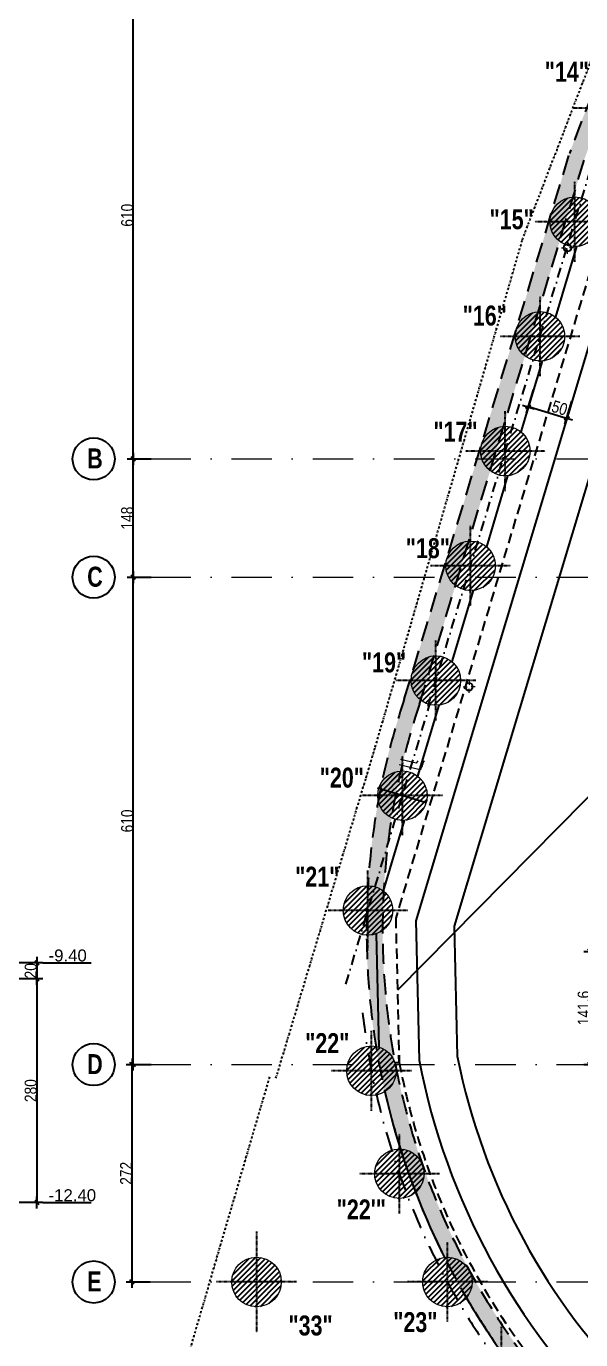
# Model space of a CAD drawing. Header units: millimetres. Extents: x 0 to 22237, y -21919 to -17719.
# Drawn here: x 14311 to 15005, y -20237 to -18594 of the extents above; entities that cross this region are included whole.
import ezdxf
from ezdxf.enums import TextEntityAlignment as Align

# ---------------------------------------------------------------- set-up
doc = ezdxf.new("R2010")
doc.units = ezdxf.units.MM
doc.linetypes.add('CACHEX2', pattern=[19.05, 12.7, -6.35])
doc.linetypes.add('TIRETPTX2', pattern=[50.8, 25.4, -12.7, 0, -12.7])
for name, color, linetype in [('01_cote_gen', 4, 'Continuous'), ('01_linteaux', 2, 'Continuous'), ('01_murs_sup', 2, 'CACHEX2'), ('01_poch_murs', 253, 'Continuous'), ('01_texte', 230, 'Continuous'), ('AA_COTES', 2, 'Continuous')]:
    doc.layers.add(name, color=color, linetype=linetype)
for name, color, linetype, lineweight in [('01_murs_coup', 5, 'Continuous', 60), ('01_PIEUX', 5, 'Continuous', 60), ('01_tram_axes', 2, 'TIRETPTX2', 9), ('B Général', 7, 'Continuous', 5)]:
    doc.layers.add(name, color=color, linetype=linetype, lineweight=lineweight)
doc.styles.add('impact', font='impact.ttf')
doc.styles.add('MATTE_TXT', font='arial.ttf')
doc.styles.add('STYLE2', font='ARIALN.TTF')
doc.dimstyles.new('JB50', dxfattribs={"dimscale": 0.1, "dimtxt": 150, "dimasz": 15, "dimexe": 0.1, "dimexo": 0.1, "dimgap": 0.09, "dimtad": 1, "dimdec": 1, "dimdsep": 46, "dimtxsty": 'STYLE2', "dimblk1": 'BOND_G', "dimblk2": 'BOND_D', "dimsah": 1, "dimcen": 1.5, "dimdle": 0.01, "dimse1": 1, "dimse2": 1, "dimclrd": 4, "dimclre": 2, "dimclrt": 6, "dimazin": 2, "dimtfac": 2.333333, "dimtdec": 1, "dimtix": 1, "dimtmove": 2, "dimatfit": 3, "dimldrblk": 'BOND_G', "dimfxl": 1, "dimtolj": 1, "dimtzin": 0, "dimarcsym": 0})
doc.dimstyles.new('JB50res', dxfattribs={"dimscale": 0.1, "dimtxt": 120, "dimasz": 12, "dimexe": 0.1, "dimexo": 0.1, "dimgap": 0.09, "dimtad": 1, "dimdec": 1, "dimdsep": 46, "dimtxsty": 'STYLE2', "dimblk1": 'BOND_G', "dimblk2": 'BOND_D', "dimsah": 1, "dimcen": 1.5, "dimdle": 0.01, "dimse1": 1, "dimse2": 1, "dimclrd": 4, "dimclre": 2, "dimclrt": 6, "dimazin": 2, "dimtfac": 2.333333, "dimtdec": 1, "dimtix": 1, "dimtmove": 2, "dimatfit": 3, "dimldrblk": 'BOND_G', "dimfxl": 1, "dimtolj": 1, "dimtzin": 0, "dimarcsym": 0})

# ---------------------------------------------------------------- blocks, each defined once
blk = doc.blocks.new('BOND_G')
at = {"layer": 'AA_COTES', "color": 0}
for p, q in [((0, -5), (0, 15)), ((5, 0), (-5, 0)), ((1.8, 1.8), (-1.8, -1.8))]:
    blk.add_line(p, q, dxfattribs=at)
blk = doc.blocks.new('BOND_D')
at = {"layer": 'AA_COTES', "color": 0}
for p, q in [((5, 0), (-5, 0)), ((-1.8, -1.8), (1.8, 1.8)), ((0, 5), (0, -15))]:
    blk.add_line(p, q, dxfattribs=at)
blk = doc.blocks.new('*D1932')
at = {"layer": '01_cote_gen', "color": 4, "lineweight": -2, "ltscale": 3, "transparency": 16777216}
blk.add_line((14985.9, -19084), (14940.8, -19070.4), dxfattribs=at)
at = {"layer": 'Defpoints', "color": 0, "ltscale": 3, "transparency": 16777216}
for p in [(14939.3, -19070), (14940.1, -19067.6), (14988.1, -19082)]:
    blk.add_point(p, dxfattribs=at)
at = {"layer": '01_cote_gen', "color": 4, "lineweight": -2, "ltscale": 3, "transparency": 16777216, "xscale": 1.5, "yscale": 1.5, "zscale": 1.5}
for name, p, rotation in [('BOND_D', (14939.3, -19070), 163.2978936205879), ('BOND_G', (14987.4, -19084.4), 343.2978936205879)]:
    blk.add_blockref(name, p, dxfattribs=dict(at, rotation=rotation))
at = {"layer": '01_cote_gen', "color": 6, "ltscale": 3, "transparency": 16777216, "insert": (14978.5, -19071.2), "char_height": 15, "attachment_point": 5, "rotation": 343.2979, "style": 'STYLE2'}
blk.add_mtext('\\A1;50', dxfattribs=at)
blk = doc.blocks.new('*D1902')
at = {"layer": '01_cote_gen', "color": 4, "lineweight": -2, "ltscale": 3, "transparency": 16777216}
blk.add_line((14443.7, -20163.5), (14443.7, -19894.5), dxfattribs=at)
at = {"layer": 'Defpoints', "color": 0, "ltscale": 3, "transparency": 16777216}
for p in [(14443.7, -19893), (14537, -19893), (14451.5, -20165)]:
    blk.add_point(p, dxfattribs=at)
at = {"layer": '01_cote_gen', "color": 4, "lineweight": -2, "ltscale": 3, "transparency": 16777216, "xscale": 1.5, "yscale": 1.5, "zscale": 1.5}
for name, p, rotation in [('BOND_D', (14443.7, -19893), 90), ('BOND_G', (14443.7, -20165), 270)]:
    blk.add_blockref(name, p, dxfattribs=dict(at, rotation=rotation))
at = {"layer": '01_cote_gen', "color": 6, "ltscale": 3, "transparency": 16777216, "insert": (14436.2, -20029), "char_height": 15, "attachment_point": 5, "rotation": 90, "style": 'STYLE2'}
blk.add_mtext('\\A1;272', dxfattribs=at)
blk = doc.blocks.new('*D1903')
at = {"layer": '01_cote_gen', "color": 4, "lineweight": -2, "ltscale": 3, "transparency": 16777216}
blk.add_line((14445.2, -19891.5), (14445.2, -19284.5), dxfattribs=at)
at = {"layer": 'Defpoints', "color": 0, "ltscale": 3, "transparency": 16777216}
for p in [(14445.2, -19283), (14445.2, -19283), (14537, -19893)]:
    blk.add_point(p, dxfattribs=at)
at = {"layer": '01_cote_gen', "color": 4, "lineweight": -2, "ltscale": 3, "transparency": 16777216, "xscale": 1.5, "yscale": 1.5, "zscale": 1.5}
for name, p, rotation in [('BOND_D', (14445.2, -19283), 90), ('BOND_G', (14445.2, -19893), 270)]:
    blk.add_blockref(name, p, dxfattribs=dict(at, rotation=rotation))
at = {"layer": '01_cote_gen', "color": 6, "ltscale": 3, "transparency": 16777216, "insert": (14437.6, -19588), "char_height": 15, "attachment_point": 5, "rotation": 90, "style": 'STYLE2'}
blk.add_mtext('\\A1;610', dxfattribs=at)
blk = doc.blocks.new('*D1904')
at = {"layer": '01_cote_gen', "color": 4, "lineweight": -2, "ltscale": 3, "transparency": 16777216}
blk.add_line((14445.2, -19281.5), (14445.2, -19136.5), dxfattribs=at)
at = {"layer": 'Defpoints', "color": 0, "ltscale": 3, "transparency": 16777216}
for p in [(14445.2, -19135), (14537, -19135), (14445.2, -19283)]:
    blk.add_point(p, dxfattribs=at)
at = {"layer": '01_cote_gen', "color": 4, "lineweight": -2, "ltscale": 3, "transparency": 16777216, "xscale": 1.5, "yscale": 1.5, "zscale": 1.5}
for name, p, rotation in [('BOND_D', (14445.2, -19135), 90), ('BOND_G', (14445.2, -19283), 270)]:
    blk.add_blockref(name, p, dxfattribs=dict(at, rotation=rotation))
at = {"layer": '01_cote_gen', "color": 6, "ltscale": 3, "transparency": 16777216, "insert": (14437.6, -19209), "char_height": 15, "attachment_point": 5, "rotation": 90, "style": 'STYLE2'}
blk.add_mtext('\\A1;148', dxfattribs=at)
blk = doc.blocks.new('*D1905')
at = {"layer": '01_cote_gen', "color": 4, "lineweight": -2, "ltscale": 3, "transparency": 16777216}
blk.add_line((14445.2, -19133.5), (14445.2, -18526.5), dxfattribs=at)
at = {"layer": 'Defpoints', "color": 0, "ltscale": 3, "transparency": 16777216}
for p in [(14442.7, -18525), (14445.2, -18525), (14388.5, -19135)]:
    blk.add_point(p, dxfattribs=at)
at = {"layer": '01_cote_gen', "color": 4, "lineweight": -2, "ltscale": 3, "transparency": 16777216, "xscale": 1.5, "yscale": 1.5, "zscale": 1.5}
for name, p, rotation in [('BOND_D', (14445.2, -18525), 90), ('BOND_G', (14445.2, -19135), 270)]:
    blk.add_blockref(name, p, dxfattribs=dict(at, rotation=rotation))
at = {"layer": '01_cote_gen', "color": 6, "ltscale": 3, "transparency": 16777216, "insert": (14437.6, -18830), "char_height": 15, "attachment_point": 5, "rotation": 90, "style": 'STYLE2'}
blk.add_mtext('\\A1;610', dxfattribs=at)
blk = doc.blocks.new('EP')
at = {"layer": 'B Général', "color": 7, "linetype": 'Continuous', "lineweight": 5}
for p, q in [((-7.5, 0), (-2.5, 0)), ((0, 7.5), (0, 2.5)), ((7.5, 0), (2.5, 0)), ((0, -7.5), (0, -2.5))]:
    blk.add_line(p, q, dxfattribs=at)
at = {"layer": 'B Général', "color": 7, "linetype": 'Continuous', "lineweight": 5, "flags": 128}
for points in [[(-5, 0, -1), (5, 0, -1)], [(-4.3, 0, -1), (4.3, 0, -1)]]:
    blk.add_lwpolyline(points, format="xyb", close=True, dxfattribs=at)
blk = doc.blocks.new('*D1957')
at = {"layer": '01_cote_gen', "color": 4, "lineweight": -2, "transparency": 16777216}
blk.add_line((15016.4, -19891.5), (15016.4, -19752.8), dxfattribs=at)
at = {"layer": 'Defpoints', "color": 0, "transparency": 16777216}
for p in [(15016.4, -19751.3), (15251.5, -19751.3), (15066.6, -19893)]:
    blk.add_point(p, dxfattribs=at)
at = {"layer": '01_cote_gen', "color": 4, "lineweight": -2, "transparency": 16777216, "xscale": 1.5, "yscale": 1.5, "zscale": 1.5}
for name, p, rotation in [('BOND_D', (15016.4, -19751.3), 90), ('BOND_G', (15016.4, -19893), 270)]:
    blk.add_blockref(name, p, dxfattribs=dict(at, rotation=rotation))
at = {"layer": '01_cote_gen', "color": 6, "transparency": 16777216, "insert": (15008.7, -19822.1), "char_height": 15, "attachment_point": 5, "rotation": 90, "style": 'STYLE2'}
blk.add_mtext('\\A1;141.6', dxfattribs=at)
blk = doc.blocks.new('*D3359')
at = {"layer": '01_cote_gen', "color": 4, "lineweight": -2, "ltscale": 0.1, "transparency": 16777216}
blk.add_line((14324.5, -19767), (14324.5, -19784), dxfattribs=at)
at = {"layer": 'Defpoints', "color": 0, "ltscale": 0.1, "transparency": 16777216}
for p in [(14300.9, -19765.5), (14300.9, -19785.5), (14324.5, -19785.5)]:
    blk.add_point(p, dxfattribs=at)
at = {"layer": '01_cote_gen', "color": 4, "lineweight": -2, "ltscale": 0.1, "transparency": 16777216, "xscale": 1.5, "yscale": 1.5, "zscale": 1.5}
for name, p, rotation in [('BOND_G', (14324.5, -19765.5), 90), ('BOND_D', (14324.5, -19785.5), 270)]:
    blk.add_blockref(name, p, dxfattribs=dict(at, rotation=rotation))
at = {"layer": '01_cote_gen', "color": 6, "ltscale": 0.1, "transparency": 16777216, "insert": (14316.9, -19775.5), "char_height": 15, "attachment_point": 5, "rotation": 90, "style": 'STYLE2'}
blk.add_mtext('\\A1;20', dxfattribs=at)
blk = doc.blocks.new('*D3360')
at = {"layer": '01_cote_gen', "color": 4, "lineweight": -2, "ltscale": 0.1, "transparency": 16777216}
blk.add_line((14324.5, -19787), (14324.5, -20064), dxfattribs=at)
at = {"layer": 'Defpoints', "color": 0, "ltscale": 0.1, "transparency": 16777216}
for p in [(14272.1, -19785.5), (14300.9, -20065.5), (14324.5, -20065.5)]:
    blk.add_point(p, dxfattribs=at)
at = {"layer": '01_cote_gen', "color": 4, "lineweight": -2, "ltscale": 0.1, "transparency": 16777216, "xscale": 1.5, "yscale": 1.5, "zscale": 1.5}
for name, p, rotation in [('BOND_G', (14324.5, -19785.5), 90), ('BOND_D', (14324.5, -20065.5), 270)]:
    blk.add_blockref(name, p, dxfattribs=dict(at, rotation=rotation))
at = {"layer": '01_cote_gen', "color": 6, "ltscale": 0.1, "transparency": 16777216, "insert": (14316.9, -19925.5), "char_height": 15, "attachment_point": 5, "rotation": 90, "style": 'STYLE2'}
blk.add_mtext('\\A1;280', dxfattribs=at)
blk = doc.blocks.new('*D3408')
at = {"layer": '01_cote_gen', "color": 4, "lineweight": -2, "ltscale": 0.1, "transparency": 16777216}
blk.add_line((20795.6, -19312.1), (20795.6, -19339.7), dxfattribs=at)
at = {"layer": 'Defpoints', "color": 0, "ltscale": 0.1, "transparency": 16777216}
for p in [(20716.7, -19310.9), (0, -19340.9), (20795.6, -19340.9)]:
    blk.add_point(p, dxfattribs=at)
at = {"layer": '01_cote_gen', "color": 4, "lineweight": -2, "ltscale": 0.1, "transparency": 16777216, "xscale": 1.2, "yscale": 1.2, "zscale": 1.2}
for name, p, rotation in [('BOND_G', (20795.6, -19310.9), 90), ('BOND_D', (20795.6, -19340.9), 270)]:
    blk.add_blockref(name, p, dxfattribs=dict(at, rotation=rotation))
at = {"layer": '01_cote_gen', "color": 6, "ltscale": 0.1, "transparency": 16777216, "insert": (20789.5, -19325.9), "char_height": 12, "attachment_point": 5, "rotation": 90, "style": 'STYLE2'}
blk.add_mtext('\\A1;30', dxfattribs=at)

msp = doc.modelspace()

# ---------------------------------------------------------------- hatches: boundary and pattern name
at = {"layer": '01_murs_sup'}
h = msp.add_hatch(dxfattribs=at)
h.set_pattern_fill('DASH', color=256, scale=2.5, angle=135)
h.set_pattern_definition([(135, (-53.299, 4582.9386), (-11.2253202, 9e-16), [7.9375, -7.9375])])
h.paths.add_polyline_path([(16702.22, -17921.97), (16121.62, -17921.97, 0.3086562), (14990.88, -18752.71), (14784.2, -19435.8, 0.8815934), (16413.22, -20219.3), (16413.22, -20305), (16517.22, -20305), (16517.22, -20174.96), (17705.22, -20174.96), (17705.22, -19646.96), (17685.22, -19646.96), (17685.22, -20149.96), (17128.22, -20149.96), (17128.22, -19646.96), (17108.22, -19646.96), (17108.22, -20149.96), (16517.22, -20149.96), (16517.22, -19646.98), (16497.22, -19646.98), (16497.22, -20149.96), (16413.22, -20149.96), (16413.22, -20181.42, -0.8977307), (14803.26, -19441.87), (15009.9, -18758.93, -0.3084793), (16121.97, -17941.97), (16702.22, -17941.97)])
h.paths.add_polyline_path([(16497.22, -20175), (16497.22, -20285), (16433.22, -20285), (16433.22, -20175)], flags=16)
at = {"layer": '01_poch_murs'}
h = msp.add_hatch(dxfattribs=at)
h.set_pattern_fill('ANSI31', color=256, scale=1.5)
h.set_pattern_definition([(45, (-3211.27, -10134.876), (-3.367596, 3.367596), [])])
h.paths.add_polyline_path([(14997.42, -18807.14, 0.4142136), (14966.42, -18838.14), (14997.42, -18838.14)])
h.paths.add_polyline_path([(14997.42, -18838.14), (14966.42, -18838.14, 0.4142136), (14997.42, -18869.14)])
h.paths.add_polyline_path([(14997.42, -18807.14), (14997.42, -18838.14), (15028.42, -18838.14, 0.4142136)])
h.paths.add_polyline_path([(15028.42, -18838.14), (14997.42, -18838.14), (14997.42, -18869.14, 0.4142136)])
h = msp.add_hatch(dxfattribs=at)
h.set_pattern_fill('ANSI31', color=256, scale=1.5)
h.set_pattern_definition([(45, (-3254.6774, -10278.338), (-3.367596, 3.367596), [])])
h.paths.add_polyline_path([(14954.01, -18950.61, 0.4142136), (14923.01, -18981.61), (14954.01, -18981.61)])
h.paths.add_polyline_path([(14954.01, -18981.61), (14923.01, -18981.61, 0.4142136), (14954.01, -19012.61)])
h.paths.add_polyline_path([(14954.01, -18950.61), (14954.01, -18981.61), (14985.01, -18981.61, 0.4142136)])
h.paths.add_polyline_path([(14985.01, -18981.61), (14954.01, -18981.61), (14954.01, -19012.61, 0.4142136)])
h = msp.add_hatch(dxfattribs=at)
h.set_pattern_fill('ANSI31', color=256, scale=1.5)
h.set_pattern_definition([(45, (-3298.118, -10421.91), (-3.367596, 3.367596), [])])
h.paths.add_polyline_path([(14910.57, -19094.18, 0.4142136), (14879.57, -19125.18), (14910.57, -19125.18)])
h.paths.add_polyline_path([(14910.57, -19125.18), (14879.57, -19125.18, 0.4142136), (14910.57, -19156.18)])
h.paths.add_polyline_path([(14910.57, -19094.18), (14910.57, -19125.18), (14941.57, -19125.18, 0.4142136)])
h.paths.add_polyline_path([(14941.57, -19125.18), (14910.57, -19125.18), (14910.57, -19156.18, 0.4142136)])
h = msp.add_hatch(dxfattribs=at)
h.set_pattern_fill('ANSI31', color=256, scale=1.5)
h.set_pattern_definition([(45, (-3341.5583, -10565.482), (-3.367596, 3.367596), [])])
h.paths.add_polyline_path([(14867.13, -19237.75, 0.4142136), (14836.13, -19268.75), (14867.13, -19268.75)])
h.paths.add_polyline_path([(14867.13, -19268.75), (14836.13, -19268.75, 0.4142136), (14867.13, -19299.75)])
h.paths.add_polyline_path([(14867.13, -19237.75), (14867.13, -19268.75), (14898.13, -19268.75, 0.4142136)])
h.paths.add_polyline_path([(14898.13, -19268.75), (14867.13, -19268.75), (14867.13, -19299.75, 0.4142136)])
h = msp.add_hatch(dxfattribs=at)
h.set_pattern_fill('ANSI31', color=256, scale=1.5)
h.set_pattern_definition([(45, (-3384.9987, -10709.054), (-3.367596, 3.367596), [])])
h.paths.add_polyline_path([(14823.69, -19381.32, 0.4142136), (14792.69, -19412.32), (14823.69, -19412.32)])
h.paths.add_polyline_path([(14823.69, -19412.32), (14792.69, -19412.32, 0.4142136), (14823.69, -19443.32)])
h.paths.add_polyline_path([(14823.69, -19381.32), (14823.69, -19412.32), (14854.69, -19412.32, 0.4142136)])
h.paths.add_polyline_path([(14854.69, -19412.32), (14823.69, -19412.32), (14823.69, -19443.32, 0.4142136)])
h = msp.add_hatch(dxfattribs=at)
h.set_pattern_fill('ANSI31', color=256, scale=1.5)
h.set_pattern_definition([(45, (-3426.7864, -10853.117), (-3.367596, 3.367596), [])])
h.paths.add_polyline_path([(14781.91, -19525.38, 0.4142136), (14750.91, -19556.38), (14781.91, -19556.38)])
h.paths.add_polyline_path([(14781.91, -19556.38), (14750.91, -19556.38, 0.4142136), (14781.91, -19587.38)])
h.paths.add_polyline_path([(14781.91, -19525.38), (14781.91, -19556.38), (14812.91, -19556.38, 0.4142136)])
h.paths.add_polyline_path([(14812.91, -19556.38), (14781.91, -19556.38), (14781.91, -19587.38, 0.4142136)])
h = msp.add_hatch(dxfattribs=at)
h.set_pattern_fill('ANSI31', color=256, scale=1.5)
h.set_pattern_definition([(45, (-3469.9424, -10996.7843), (-3.367596, 3.367596), [])])
h.paths.add_polyline_path([(14738.75, -19669.05, 0.4142136), (14707.75, -19700.05), (14738.75, -19700.05)])
h.paths.add_polyline_path([(14738.75, -19700.05), (14707.75, -19700.05, 0.4142136), (14738.75, -19731.05)])
h.paths.add_polyline_path([(14738.75, -19669.05), (14738.75, -19700.05), (14769.75, -19700.05, 0.4142136)])
h.paths.add_polyline_path([(14769.75, -19700.05), (14738.75, -19700.05), (14738.75, -19731.05, 0.4142136)])
h = msp.add_hatch(dxfattribs=at)
h.set_pattern_fill('ANSI31', color=256, scale=1.5)
h.set_pattern_definition([(45, (-3465.529, -11197.3744), (-3.367596, 3.367596), [])])
h.paths.add_polyline_path([(14743.16, -19869.64, 0.4142136), (14712.16, -19900.64), (14743.16, -19900.64)])
h.paths.add_polyline_path([(14743.16, -19900.64), (14712.16, -19900.64, 0.4142136), (14743.16, -19931.64)])
h.paths.add_polyline_path([(14743.16, -19869.64), (14743.16, -19900.64), (14774.16, -19900.64, 0.4142136)])
h.paths.add_polyline_path([(14774.16, -19900.64), (14743.16, -19900.64), (14743.16, -19931.64, 0.4142136)])
h = msp.add_hatch(dxfattribs=at)
h.set_pattern_fill('ANSI31', color=256, scale=1.5)
h.set_pattern_definition([(45, (-3430.634, -11326.1963), (-3.367596, 3.367596), [])])
h.paths.add_polyline_path([(14778.06, -19998.46, 0.4142136), (14747.06, -20029.46), (14778.06, -20029.46)])
h.paths.add_polyline_path([(14778.06, -20029.46), (14747.06, -20029.46, 0.4142136), (14778.06, -20060.46)])
h.paths.add_polyline_path([(14778.06, -19998.46), (14778.06, -20029.46), (14809.06, -20029.46, 0.4142136)])
h.paths.add_polyline_path([(14809.06, -20029.46), (14778.06, -20029.46), (14778.06, -20060.46, 0.4142136)])
h = msp.add_hatch(dxfattribs=at)
h.set_pattern_fill('ANSI31', color=256, scale=1.5)
h.set_pattern_definition([(45, (-3609.3597, -11461.691), (-3.367596, 3.367596), [])])
h.paths.add_polyline_path([(14599.33, -20133.96, 0.4142136), (14568.33, -20164.96), (14599.33, -20164.96)])
h.paths.add_polyline_path([(14599.33, -20164.96), (14568.33, -20164.96, 0.4142136), (14599.33, -20195.96)])
h.paths.add_polyline_path([(14599.33, -20133.96), (14599.33, -20164.96), (14630.33, -20164.96, 0.4142136)])
h.paths.add_polyline_path([(14630.33, -20164.96), (14599.33, -20164.96), (14599.33, -20195.96, 0.4142136)])
h = msp.add_hatch(dxfattribs=at)
h.set_pattern_fill('ANSI31', color=256, scale=1.5)
h.set_pattern_definition([(45, (-3370.5415, -11461.691), (-3.367596, 3.367596), [])])
h.paths.add_polyline_path([(14838.15, -20133.96, 0.4142136), (14807.15, -20164.96), (14838.15, -20164.96)])
h.paths.add_polyline_path([(14838.15, -20164.96), (14807.15, -20164.96, 0.4142136), (14838.15, -20195.96)])
h.paths.add_polyline_path([(14838.15, -20133.96), (14838.15, -20164.96), (14869.15, -20164.96, 0.4142136)])
h.paths.add_polyline_path([(14869.15, -20164.96), (14838.15, -20164.96), (14838.15, -20195.96, 0.4142136)])

# ---------------------------------------------------------------- linework, layer by layer
at = {"layer": '01_cote_gen', "ltscale": 3}
msp.add_line((14811.57, -19565.37), (14750.58, -19546.92), dxfattribs=at)
at = {"layer": '01_linteaux', "linetype": 'TIRETPTX2', "ltscale": 0.01}
for p, q in [((15095.88, -18696.18), (14995.88, -18696.18)), ((14997.42, -18888.14), (14997.42, -18788.14)), ((15047.42, -18838.14), (14947.42, -18838.14)), ((14954.01, -19031.61), (14954.01, -18931.61)), ((15004.01, -18981.61), (14904.01, -18981.61)), ((14910.57, -19175.18), (14910.57, -19075.18)), ((14960.57, -19125.18), (14860.57, -19125.18)), ((14867.13, -19318.75), (14867.13, -19218.75)), ((14917.13, -19268.75), (14817.13, -19268.75)), ((14823.69, -19462.32), (14823.69, -19362.32)), ((14873.69, -19412.32), (14773.69, -19412.32)), ((14781.91, -19606.38), (14781.91, -19506.38)), ((14831.91, -19556.38), (14731.91, -19556.38)), ((14738.75, -19750.05), (14738.75, -19650.05)), ((14788.75, -19700.05), (14688.75, -19700.05)), ((14743.16, -19950.64), (14743.16, -19850.64)), ((14793.16, -19900.64), (14693.16, -19900.64)), ((14778.06, -20079.46), (14778.06, -19979.46)), ((14828.06, -20029.46), (14728.06, -20029.46)), ((14599.33, -20101.8), (14599.33, -20228.12)), ((14838.15, -20214.96), (14838.15, -20114.96)), ((14649.33, -20164.96), (14549.33, -20164.96)), ((14888.15, -20164.96), (14788.15, -20164.96)), ((14905.72, -20321.25), (14905.72, -20221.25))]:
    msp.add_line(p, q, dxfattribs=at)
at = {"layer": '01_linteaux', "linetype": 'TIRETPTX2', "ltscale": 0.5}
for p, q in [((14813.87, -19444.78), (15020.56, -18761.69)), ((14711.04, -19792.36), (14816.74, -19440.23))]:
    msp.add_line(p, q, dxfattribs=at)
at = {"layer": '01_linteaux', "linetype": 'CACHEX2'}
for p, q in [((15055.05, -18772.22), (14773.44, -19709.71)), ((14773.44, -19709.71), (14777.8, -19890.14))]:
    msp.add_line(p, q, dxfattribs=at)
at = {"layer": '01_linteaux'}
for p, q in [((15078.82, -18780), (14798.53, -19713.08)), ((14999.66, -18868.96), (14973.17, -18957.23)), ((14956.59, -19012.5), (14930.02, -19101.04)), ((14913.52, -19156.04), (14886.87, -19244.84)), ((14870.45, -19299.57), (14843.72, -19388.66)), ((14827.38, -19443.1), (14800.77, -19531.79)), ((14784.1, -19587.31), (14757.62, -19675.46)), ((14798.53, -19713.08), (14802.75, -19887.47)), ((14748.91, -19729.34), (14752.33, -19871.03))]:
    msp.add_line(p, q, dxfattribs=at)
at = {"layer": '01_linteaux', "linetype": 'TIRETPTX2'}
msp.add_arc((15648.21, -19724.62), 922, 186.43891, 325.96034, dxfattribs=at)
at = {"layer": '01_linteaux'}
for radius, start, end in [(861, 190.90223, 330.39894), (911, 192.81788, 206.71595), (911, 210.33993, 214.54921)]:
    msp.add_arc((15648.21, -19724.62), radius, start, end, dxfattribs=at)
at = {"layer": '01_linteaux', "linetype": 'CACHEX2'}
msp.add_arc((15648.21, -19724.62), 886, 190.7667, 329.57809, dxfattribs=at)
at = {"layer": '01_linteaux', "color": 5, "linetype": 'TIRETPTX2', "ltscale": 0.1}
for points in [[(14931.96, -18860.72), (15002.09, -18678.06), (15072.22, -18495.4)], [(14747.93, -19495.64), (14839.95, -19178.18), (14931.96, -18860.72)], [(14736.45, -19533.96), (14742.19, -19514.8), (14747.93, -19495.64)], [(14623.67, -19910.08), (14680.06, -19722.02), (14736.45, -19533.96)], [(14320.56, -20920.15), (14468.28, -20413.96), (14616.01, -19907.78)]]:
    msp.add_open_spline(points, degree=2, dxfattribs=at)
at = {"layer": '01_murs_coup', "linetype": 'Continuous', "lineweight": 5}
msp.add_line((14870.45, -19299.57), (14843.72, -19388.66), dxfattribs=at)
at = {"layer": '01_murs_sup', "ltscale": 2}
for p, q in [((14784.2, -19435.8), (14990.88, -18752.71)), ((14803.26, -19441.87), (15009.9, -18758.93))]:
    msp.add_line(p, q, dxfattribs=at)
at = {"layer": '01_murs_sup', "ltscale": 0.05}
msp.add_line((14808.47, -19513), (14803.92, -19524.22), dxfattribs=at)
at = {"layer": '01_murs_sup', "ltscale": 2}
for centre, radius, start, end in [((16165.01, -19165.94), 1244.73, 91.99092, 160.61055), ((15648.21, -19724.63), 911.01, 161.51576, 327.11251), ((15648.21, -19724.63), 891.01, 161.49731, 329.1585)]:
    msp.add_arc(centre, radius, start, end, dxfattribs=at)
at = {"layer": '01_PIEUX', "linetype": 'Continuous', "lineweight": 5}
for centre in [(14997.42, -18838.14), (14954.01, -18981.61), (14910.57, -19125.18), (14867.13, -19268.75), (14823.69, -19412.32), (14781.91, -19556.38), (14738.75, -19700.05), (14743.16, -19900.64), (14778.06, -20029.46), (14599.33, -20164.96), (14838.15, -20164.96)]:
    msp.add_circle(centre, 31, dxfattribs=at)
at = {"layer": '01_poch_murs', "ltscale": 3}
for q in [(14777.58, -19880.98), (14772.51, -19890.67)]:
    msp.add_line((14777.9, -19890.67), q, dxfattribs=at)
at = {"layer": '01_texte'}
for p, q in [((15124.36, -18794.94), (14846.61, -19719.56)), ((15374.62, -19192.67), (14775.62, -19799.92)), ((14846.61, -19719.56), (14850.55, -19882.26)), ((14332.05, -19765.55), (14392.55, -19765.55)), ((14332.05, -20065.55), (14392.55, -20065.55))]:
    msp.add_line(p, q, dxfattribs=at)
for centre in [(14395.64, -19134.96), (14395.64, -19282.96), (14395.64, -19892.96), (14395.64, -20164.96)]:
    msp.add_circle(centre, 26.34, dxfattribs=at)
msp.add_arc((15648.21, -19724.62), 813.09, 191.17929, 327.85467, dxfattribs=at)
at = {"layer": '01_tram_axes', "color": 253, "ltscale": 2}
for p, q in [((14466.2, -19134.96), (21640.16, -19134.96)), ((14466.2, -19282.96), (21640.16, -19282.96)), ((14466.2, -19892.96), (21640.16, -19892.96)), ((14466.2, -20164.96), (21640.16, -20164.96))]:
    msp.add_line(p, q, dxfattribs=at)
at = {"layer": 'B Général', "color": 98, "linetype": 'Continuous', "lineweight": 13, "true_color": 0x004400}
for p, q in [((14803.92, -19524.22), (14777.77, -19517.89)), ((14799.22, -19515.88), (14779.42, -19511.08)), ((14801.12, -19513), (14799.22, -19515.88)), ((14808.47, -19513), (14803.92, -19524.22))]:
    msp.add_line(p, q, dxfattribs=at)

# ---------------------------------------------------------------- block references
at = {"layer": 'B Général', "color": 7}
msp.add_blockref('EP', (14988.26, -18870.85), dxfattribs=at)
at = {"layer": 'B Général', "color": 7, "xscale": -1}
msp.add_blockref('EP', (14865.26, -19420.07), dxfattribs=at)

# ---------------------------------------------------------------- texts
at = {"layer": '01_texte', "style": 'impact'}
for s, p in [('"14"', (14987.54, -18670.53)), ('"15"', (14918.53, -18855.03)), ('"16"', (14884.87, -18975.51)), ('"17"', (14848.28, -19120.75)), ('"18"', (14813.66, -19266.65)), ('"19"', (14758.89, -19409.64)), ('"20"', (14706.05, -19553.81)), ('"21"', (14675.31, -19677.8)), ('"22"', (14687.86, -19886.08)), ('"22\'"', (14730.44, -20094.19)), ('"33"', (14666.93, -20239.42)), ('"23"', (14798.04, -20235.22))]:
    msp.add_text(s, height=25, rotation=0, dxfattribs=at).set_placement(p, align=Align.BOTTOM_CENTER)
for s, p in [('B', (14387.54, -19146.87)), ('C', (14387.54, -19294.87)), ('D', (14387.54, -19904.87)), ('E', (14387.54, -20176.87))]:
    msp.add_text(s, height=25, rotation=0, dxfattribs=at).set_placement(p)
at = {"layer": '01_texte', "style": 'MATTE_TXT'}
for s, p in [('-9.40', (14339.23, -19763.89)), ('-12.40', (14339.23, -20063.89))]:
    msp.add_text(s, height=15, dxfattribs=at).set_placement(p)

# ---------------------------------------------------------------- dimensions: what is measured, and where the dimension line sits
at = {"layer": '01_cote_gen', "ltscale": 3}
for base, p1, p2, picture, middle in [((14445.24, -18524.96), (14388.5, -19134.96), (14442.66, -18524.96), '*D1905', (14437.57, -18829.96)), ((14445.24, -19134.96), (14445.24, -19282.96), (14537.02, -19134.96), '*D1904', (14437.57, -19208.96)), ((14445.24, -19282.96), (14536.96, -19892.96), (14445.24, -19282.96), '*D1903', (14437.57, -19587.96)), ((14443.7, -19892.96), (14451.49, -20164.96), (14536.96, -19892.96), '*D1902', (14436.16, -20028.96))]:
    dim = msp.add_linear_dim(base=base, p1=p1, p2=p2, angle=90, dimstyle='JB50', dxfattribs=at)
    dim.commit()
    dim.dimension.update_dxf_attribs({"geometry": picture, "text_midpoint": middle})
dim = msp.add_linear_dim(base=(14939.34, -19069.98), p1=(14988.1, -19081.99), p2=(14940.06, -19067.57), angle=163.29789, text='50', dimstyle='JB50', dxfattribs=at)
dim.commit()
dim.dimension.update_dxf_attribs({"geometry": '*D1932', "text_midpoint": (14978.5, -19071.18), "dimtype": 161})
at = {"layer": '01_cote_gen', "ltscale": 0.1}
for base, p1, p2, dimstyle, picture, middle in [((20795.64, -19340.91), (20716.73, -19310.93), (0, -19340.91), 'JB50res', '*D3408', (20789.51, -19325.92)), ((14324.55, -19785.55), (14300.93, -19765.55), (14300.93, -19785.55), 'JB50', '*D3359', (14316.88, -19775.55)), ((14324.55, -20065.55), (14272.07, -19785.55), (14300.93, -20065.55), 'JB50', '*D3360', (14316.88, -19925.55))]:
    dim = msp.add_linear_dim(base=base, p1=p1, p2=p2, angle=90, dimstyle=dimstyle, dxfattribs=at)
    dim.commit()
    dim.dimension.update_dxf_attribs({"geometry": picture, "text_midpoint": middle})
at = {"layer": '01_cote_gen'}
dim = msp.add_linear_dim(base=(15016.36, -19751.32), p1=(15066.61, -19892.96), p2=(15251.48, -19751.32), angle=90, dimstyle='JB50', dxfattribs=at)
dim.commit()
dim.dimension.update_dxf_attribs({"geometry": '*D1957', "text_midpoint": (15008.69, -19822.14)})

doc.saveas('drawing.dxf')
